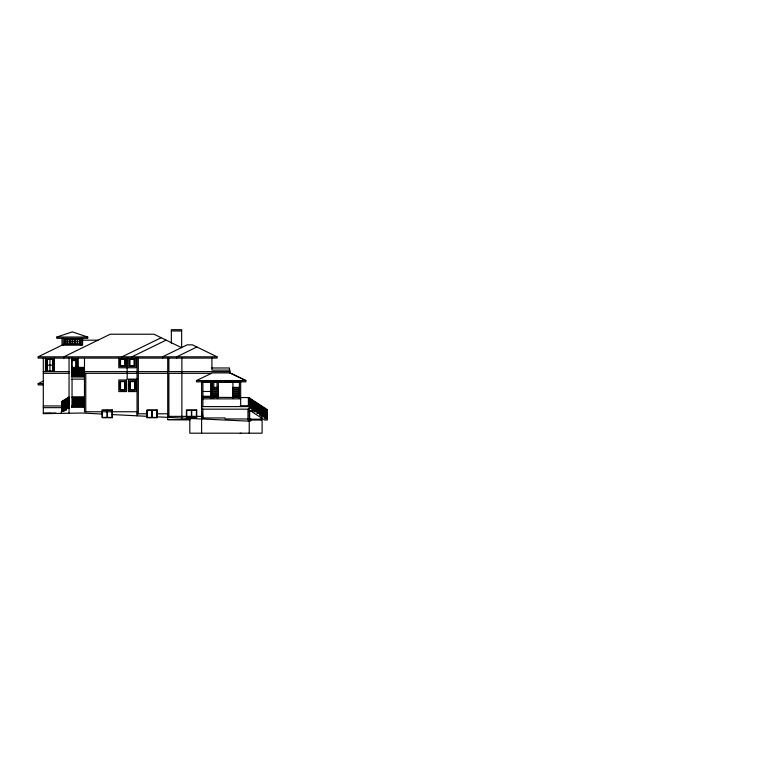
<?xml version="1.0" encoding="UTF-8"?>
<svg xmlns="http://www.w3.org/2000/svg" width="763" height="763" viewBox="0 0 763 763"><rect width="100%" height="100%" fill="white"/><g stroke="black" fill="none" stroke-linecap="round" stroke-linejoin="round"><path stroke-width="1.14" d="M249.167 405.973L249.186 398.334M229.73 373.336L229.93 370.122L211.914 370.122L211.914 358.105M69.032 397.008L61.317 401.834L69.156 397.437M43.3 384.924L38.15 384.924L38.15 383.636L43.3 381.061M162.567 358.105L162.567 356.817L187.116 344.847L192.514 344.847L217.054 356.817L217.054 358.105L38.15 358.105L38.15 356.817L63.73 344.342M161.174 337.723L122.023 356.817L122.023 358.105M166.115 340.136L131.894 356.817L131.894 358.105M196.892 346.984L176.73 356.817L176.73 358.105M196.463 380.556L212.391 372.907L229.93 372.907L245.858 380.546L245.858 381.843L196.463 381.843L196.463 380.556L245.858 380.556L229.93 372.907M56.843 337.036L72.294 331.895L87.735 337.036L87.735 338.324L56.843 338.324L56.843 337.036L87.735 337.036M201.613 397.246L248.805 397.58L267.26 409.597L267.26 420.041L264.685 420.041L249.234 410.027M55.957 413.021L43.3 413.279L51.026 413.279M171.341 330.98L181.642 330.98M69.299 339.63L65.008 339.63L65.008 343.922M70.148 339.63L74.44 339.63L74.44 343.922M79.59 339.63L75.299 339.63L75.299 343.922M81.622 340.184L97.998 340.184M65.008 341.776L69.299 341.776M70.148 341.776L74.44 341.776M75.299 341.776L79.59 341.776M38.15 356.817L217.054 356.817M52.733 359.182L47.163 359.182L47.163 371.19L52.733 371.19M71.369 359.182L77.082 359.182L77.082 376.34M129.968 359.182L134.25 359.182L134.25 366.049L129.968 366.049M71.579 359.507L76.767 359.507L76.767 376.34M47.163 365.191L52.733 365.191M72.046 367.385L84.483 367.385M72.046 367.814L84.483 367.814M127.173 367.766L118.809 367.766L118.809 358.105M211.914 367.976L229.501 367.976L229.501 370.122M43.3 371.619L69.042 371.619M78.265 371.619L229.93 371.619M43.3 373.336L69.042 373.336M78.265 373.336L211.494 373.336M75.69 374.309L71.617 374.309L71.617 360.575L75.69 360.575L75.728 375.968M72.046 375.968L84.483 375.968M72.046 376.13L84.483 376.13M71.579 376.34L78.265 376.34L78.265 358.105M71.417 376.989L84.483 376.989M71.417 379.135L84.483 379.135M137.044 379.135L127.173 379.135L127.173 358.105M211.914 382.139L240.66 382.139M38.15 383.636L43.3 383.636M211.914 387.394L218.342 387.394M232.934 387.394L239.372 387.394M211.914 388.138L218.342 388.138M232.934 388.138L239.372 388.138M211.914 389.426L218.342 389.426M232.934 389.426L239.372 389.426M211.914 390.179L218.342 390.179M232.934 390.179L239.372 390.179M202.901 391.467L210.626 391.467M211.914 391.467L218.342 391.467M232.934 391.467L239.372 391.467M211.914 392.22L218.342 392.22M232.934 392.22L239.372 392.22M211.914 393.508L218.342 393.508M232.934 393.508L239.372 393.508M211.914 394.252L218.342 394.252M232.934 394.252L239.372 394.252M211.914 395.539L218.342 395.539M232.934 395.539L239.372 395.539M202.901 396.293L210.626 396.293M211.914 396.293L218.342 396.293M232.934 396.293L239.372 396.293M72.046 397.008L84.483 397.008M210.626 397.18L203.111 397.59M211.914 397.256L218.342 397.18M232.934 397.256L239.372 397.18M72.046 397.437L84.483 397.437M201.613 398.868L240.66 398.868M72.046 405.592L84.483 405.592M72.046 405.754L84.483 405.754M240.173 405.735L248.595 405.735M43.3 405.945L69.185 405.945M71.541 405.945L84.483 405.945M71.417 407.337L84.483 407.337M43.3 407.661L69.042 407.661M69.042 408.195L66.467 408.195L66.467 409.807L63.892 409.807L63.892 411.419L61.317 411.419L61.317 413.021M249.234 408.31L251.809 408.31L251.809 410.027L254.384 410.027L254.384 411.734L256.959 411.734L256.959 413.451L259.534 413.451L259.534 415.167L262.11 415.167L262.11 416.884L264.685 416.884L264.685 418.601L267.26 418.601M201.613 409.168L249.234 409.168M249.234 411.028L261.68 411.028L261.68 415.53M137.044 411.762L84.483 411.762L84.483 358.105M137.044 413.794L146.906 413.794M157.207 413.794L167.717 413.794M167.717 416.369L201.613 416.369M201.613 417.943L225.085 417.943L225.085 418.963L247.946 418.963M201.613 419.001L157.102 416.836M249.663 419.183L261.251 419.183M167.717 358.105L167.717 419.631L190.597 419.631M240.231 433.308L241.165 433.308M167.717 419.631L189.815 419.688M201.613 418.963L249.234 421.176M102.194 414.051L82.061 413.021L43.3 413.67L43.3 358.105M111.675 414.528L147.202 416.34M202.252 397.189L203.111 397.265M181.451 347.613L153.992 334.223L110.225 334.223L63.892 356.817L63.892 358.105M248.805 397.714L248.595 406.593M248.805 398.086L266.831 410.113M248.805 405.716L266.831 417.743M248.805 405.916L266.831 417.933M201.871 408.863L201.613 406.593L249.234 406.593L249.234 433.193M202.386 413.403L202.901 417.943L202.901 409.168M266.831 409.578L266.831 418.601M266.621 409.96L266.621 417.609M266.459 409.855L266.459 417.504M265.6 409.283L265.6 416.932M265.438 409.168L265.438 416.817M264.58 408.596L264.58 416.245M264.418 408.491L264.418 416.14M263.559 407.919L263.559 415.568M263.407 407.814L263.407 415.463M262.548 407.242L262.548 414.891M262.386 407.137L262.386 414.786M261.68 417.781L261.68 420.041M261.528 406.565L261.528 414.214M261.366 406.45L261.366 414.099M261.251 411.028L261.251 420.041M260.507 405.878L260.507 413.527M260.345 405.773L260.345 413.422M259.487 405.201L259.487 412.85M259.325 405.096L259.325 412.745M258.466 404.524L258.466 412.173M258.304 404.419L258.304 412.068M257.446 403.846L257.446 411.495M257.293 403.732L257.293 411.391M256.435 403.169L256.435 410.818M256.273 403.055L256.273 410.704M255.414 402.483L255.414 410.132M255.252 402.378L255.252 410.027M254.394 401.805L254.394 409.454M254.232 401.7L254.232 409.349M253.373 401.128L253.373 408.777M253.211 401.023L253.211 408.672M252.353 400.451L252.353 408.1M252.191 400.337L252.191 407.986M251.332 399.764L251.332 407.413M251.17 399.659L251.17 407.308M250.741 418.649L250.741 420.871M250.321 399.087L250.321 406.736M250.312 418.877L250.312 421.033M250.159 398.982L250.159 406.631M249.663 411.028L249.663 420.041M249.301 398.41L249.301 406.059M248.805 397.533L248.805 406.593M248.376 397.533L248.376 406.593M247.946 409.168L247.946 420.041L262.11 420.041L262.11 433.193L189.815 433.193L189.815 418.505M240.66 381.834L240.66 406.593M239.372 382.139L239.372 398.439M232.934 382.139L232.934 398.439M218.342 382.139L218.342 398.439M217.054 381.49L217.054 388.462M217.054 395.301L217.054 398.009M213.84 381.395L213.84 388.529M213.84 395.673L213.84 398.048M212.553 381.49L212.553 387.928M212.553 395.654L212.553 397.933M212.228 381.815L212.228 387.604M212.124 381.92L212.124 387.499M211.914 381.462L211.914 398.191M210.626 398.439L210.626 382.139L202.901 382.139L202.901 397.58M202.901 398.868L202.901 406.593M201.613 381.843L201.613 433.193M181.88 358.105L181.88 418.105M181.642 347.709L181.642 329.692L171.341 329.692L171.341 343.245M168.9 358.105L168.9 371.619M168.9 373.336L168.9 416.369M138.332 358.105L138.332 413.794M137.044 358.105L137.044 415.825M135.967 358.105L135.967 367.766L128.251 367.766L128.251 358.105M130.177 381.71L130.177 389.836M126.534 358.105L126.534 367.766M124.817 381.71L124.817 389.836M120.525 381.71L120.525 389.836M85.771 373.336L85.771 411.762M83.882 367.814L83.882 375.968M83.882 397.437L83.882 405.592M83.72 367.814L83.72 375.968M83.72 397.437L83.72 405.592M82.862 367.814L82.862 375.968M82.862 397.437L82.862 405.592M82.7 367.814L82.7 375.968M82.7 397.437L82.7 405.592M82.585 338.324L82.585 345.191L61.994 345.191L61.994 338.324M81.841 367.814L81.841 375.968M81.841 397.437L81.841 405.592M81.689 367.814L81.689 375.968M81.689 397.437L81.689 405.592M81.307 338.324L81.307 345.191M80.83 367.814L80.83 375.968M80.83 397.437L80.83 405.592M80.668 367.814L80.668 375.968M80.668 397.437L80.668 405.592M79.81 367.814L79.81 375.968M79.81 397.437L79.81 405.592M79.648 367.814L79.648 375.968M79.648 397.437L79.648 405.592M78.789 367.814L78.789 375.968M78.789 397.437L78.789 405.592M78.627 367.814L78.627 375.968M78.627 397.437L78.627 405.592M77.769 367.814L77.769 375.968M77.769 397.437L77.769 405.592M77.607 367.814L77.607 375.968M77.607 397.437L77.607 405.592M77.445 339.63L77.445 343.922M76.748 397.437L76.748 405.592M76.586 367.814L76.586 375.968M76.586 397.437L76.586 405.592M75.728 397.437L75.728 405.592M75.575 367.814L75.575 375.968M75.575 397.437L75.575 405.592M74.869 339.201L74.869 344.351M74.717 367.814L74.717 375.968M74.717 397.437L74.717 405.592M74.555 367.814L74.555 375.968M74.555 397.437L74.555 405.592M73.696 367.814L73.696 375.968M73.696 397.437L73.696 405.592M73.534 367.814L73.534 375.968M73.534 397.437L73.534 405.592M72.676 367.814L72.676 375.968M72.676 397.437L72.676 405.592M72.514 367.814L72.514 375.968M72.514 397.437L72.514 405.592M72.294 339.63L72.294 343.922M72.046 358.105L72.046 376.989M72.046 379.135L72.046 407.337M69.719 339.201L69.719 344.351M69.042 358.105L69.042 413.021M68.823 397.647L68.823 408.195M68.66 397.742L68.66 408.195M67.964 398.181L67.964 408.195M67.812 398.276L67.812 408.195M67.154 339.63L67.154 343.922M67.106 398.715L67.106 408.195M66.953 398.82L66.953 408.195M66.247 399.249L66.247 409.807M66.095 399.354L66.095 409.807M65.389 399.793L65.389 409.807M65.237 399.888L65.237 409.807M64.54 400.327L64.54 409.807M64.378 400.422L64.378 409.807M63.682 400.861L63.682 411.419M63.52 400.966L63.52 411.419M63.291 338.324L63.291 345.191M62.824 401.395L62.824 411.419M62.661 401.5L62.661 411.419M61.965 401.929L61.965 411.419M61.803 402.034L61.803 411.419M54.45 358.105L54.45 371.619M53.162 371.619L53.162 358.753L46.734 358.753L46.734 371.619M49.948 359.182L49.948 371.19M45.446 358.105L45.446 371.619M80.02 339.201L64.578 339.201L64.578 344.351L80.02 344.351L80.02 339.201M69.404 339.525L64.893 339.525L64.893 344.027L69.404 344.027L69.404 339.525M74.555 339.525L70.043 339.525L70.043 344.027L74.555 344.027L74.555 339.525M79.695 339.525L75.194 339.525L75.194 344.027L79.695 344.027L79.695 339.525M125.246 358.753L120.096 358.753L120.096 366.478L125.246 366.478L125.246 358.753M134.679 358.753L129.538 358.753L129.538 366.478L134.679 366.478L134.679 358.753M52.847 359.077L47.048 359.077L47.048 371.304L52.847 371.304L52.847 359.077M124.922 359.077L120.42 359.077L120.42 366.154L124.922 366.154L124.922 359.077M134.364 359.077L129.853 359.077L129.853 366.154L134.364 366.154L134.364 359.077M124.817 359.182L120.525 359.182L120.525 366.049L124.817 366.049L124.817 359.182M126.534 379.993L118.809 379.993L118.809 391.581L126.534 391.581L126.534 379.993M136.186 379.993L128.461 379.993L128.461 391.581L136.186 391.581L136.186 379.993M125.246 381.281L120.096 381.281L120.096 390.265L125.246 390.265L125.246 381.281M134.898 381.281L129.748 381.281L129.748 390.265L134.898 390.265L134.898 381.281M124.922 381.605L120.42 381.605L120.42 389.941L124.922 389.941L124.922 381.605M134.574 381.605L130.072 381.605L130.072 389.941L134.574 389.941L134.574 381.605M112.371 410.027L102.08 410.027L102.08 417.743L112.371 417.743L112.371 410.027M157.207 410.027L146.906 410.027L146.906 417.743L157.207 417.743L157.207 410.027M196.72 410.027L186.42 410.027L186.42 417.743L196.72 417.743L196.72 410.027M107.068 410.341L102.395 410.341L102.395 417.418L107.068 417.418L107.068 410.341M112.056 410.341L107.383 410.341L107.383 417.418L112.056 417.418L112.056 410.341M151.894 410.341L147.23 410.341L147.23 417.418L151.894 417.418L151.894 410.341M156.882 410.341L152.219 410.341L152.219 417.418L156.882 417.418L156.882 410.341M191.408 410.341L186.744 410.341L186.744 417.418L191.408 417.418L191.408 410.341M196.396 410.341L191.732 410.341L191.732 417.418L196.396 417.418L196.396 410.341"/></g></svg>
